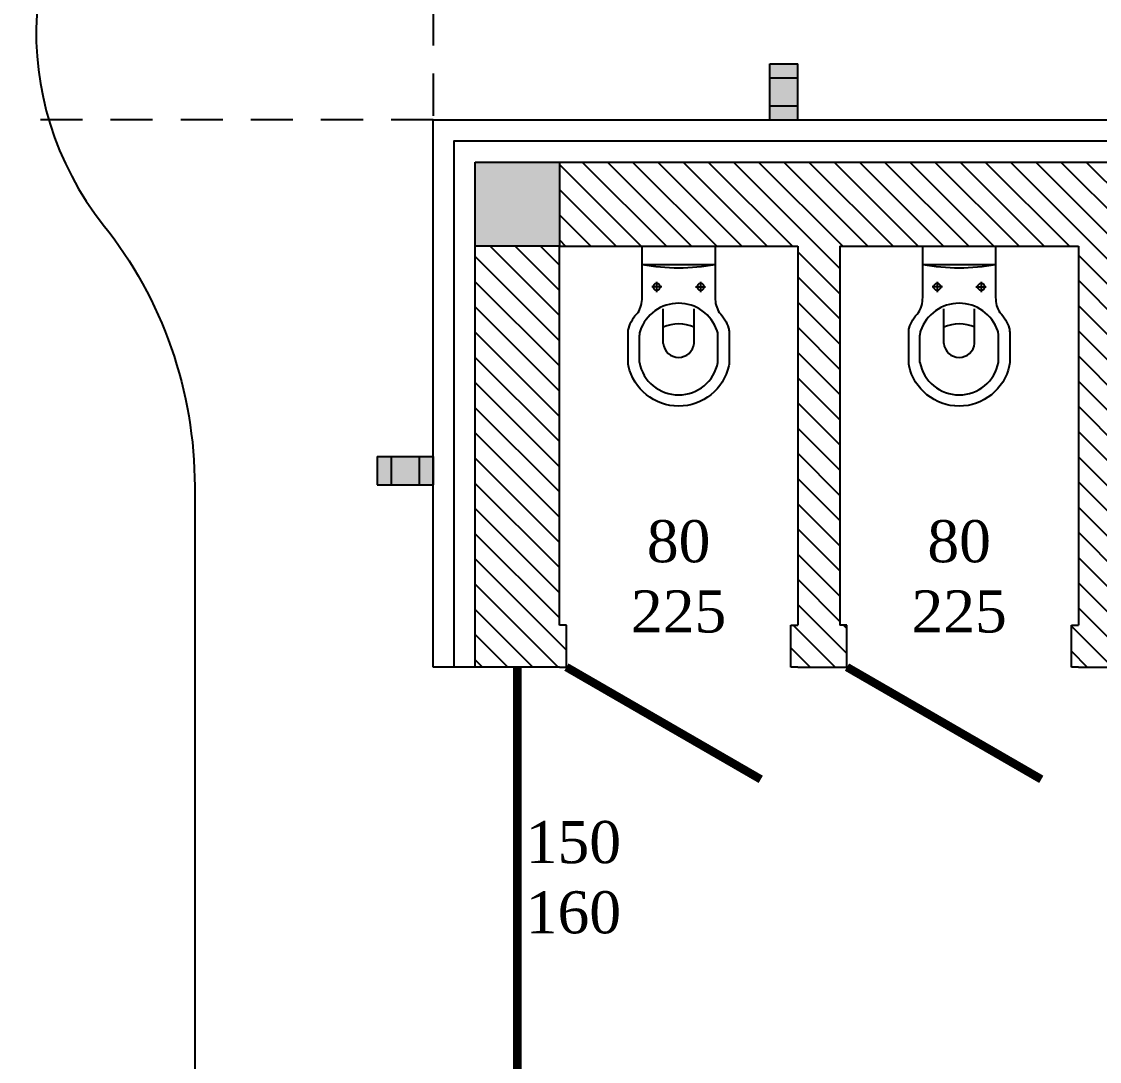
# Model space of a CAD drawing. Header units: millimetres. Extents: x 0 to 2688, y 0 to 2044.
# Drawn here: x 2457.072 to 2460.914, y 2034.547 to 2038.253 of the extents above; entities that cross this region are included whole.
import ezdxf

# ---------------------------------------------------------------- set-up
doc = ezdxf.new("R2010")
doc.units = ezdxf.units.MM
doc.linetypes.add('TRATTEGGIATA', pattern=[0.75, 0.5, -0.25])
doc.styles.get("Standard").update_dxf_attribs({"font": 'arial.ttf'})
doc.linetypes.add('ISOLAMENTO', pattern='A,0.00254,-2.54,[134,ltypeshp.shx,S=2.54,R=0,X=-2.54,Y=0],-5.08,[134,ltypeshp.shx,S=2.54,R=180,X=2.54,Y=0],-2.54', length=10.16254)

# ---------------------------------------------------------------- blocks, each defined once
blk = doc.blocks.new('MIS')
at = {"true_color": 0x9e623d, "transparency": 33554687}
h = blk.add_hatch(color=25, dxfattribs=at)
h.paths.add_polyline_path([(2559.7393, 2038.1026), (2559.7393, 2038.0526), (2559.8393, 2038.0526), (2559.8393, 2038.1026)])
h.paths.add_polyline_path([(2559.7393, 2038.0526), (2559.7393, 2037.9526), (2559.8393, 2037.9526), (2559.8393, 2038.0526)])
h.paths.add_polyline_path([(2559.7393, 2037.9526), (2559.7393, 2037.9026), (2559.8393, 2037.9026), (2559.8393, 2037.9526)])
h = blk.add_hatch()
h.set_pattern_fill('ANSI31', color=6, scale=0.02, angle=450)
h.set_pattern_definition([(135, (100, 0), (-0.0449012806, -0.0449012806), [])])
h.paths.add_polyline_path([(2558.9893, 2023.9526), (2558.9893, 2023.6526), (2563.4893, 2023.6526), (2563.4893, 2023.9526)])
h.paths.add_polyline_path([(2558.6893, 2029.9526), (2558.6893, 2023.9526), (2558.9893, 2023.9526), (2558.9893, 2029.9526)])
h.paths.add_polyline_path([(2558.6893, 2034.4526), (2558.6893, 2033.9526), (2558.9893, 2033.9526), (2558.9893, 2034.4526)])
h.paths.add_polyline_path([(2558.6893, 2033.6526), (2558.6893, 2033.5526), (2558.9893, 2033.5526), (2558.9893, 2033.6526)])
h.paths.add_polyline_path([(2558.6893, 2030.3526), (2558.6893, 2030.2526), (2558.9893, 2030.2526), (2558.9893, 2030.3526)])
h.paths.add_polyline_path([(2558.9893, 2030.2526), (2558.9893, 2029.9526), (2559.0893, 2029.9526), (2559.0893, 2030.2526)])
h.paths.add_polyline_path([(2558.6893, 2037.4526), (2558.6893, 2035.9526), (2558.9893, 2035.9526), (2559.0143, 2035.9526), (2559.0143, 2036.1026), (2558.9893, 2036.1026), (2558.9893, 2037.4526)])
h.paths.add_polyline_path([(2558.9893, 2037.7526), (2558.9893, 2037.4526), (2559.8393, 2037.4526), (2559.8393, 2036.1026), (2559.8143, 2036.1026), (2559.8143, 2035.9526), (2559.8393, 2035.9526), (2559.9893, 2035.9526), (2560.0143, 2035.9526), (2560.0143, 2036.1026), (2559.9893, 2036.1026), (2559.9893, 2037.4526), (2560.8393, 2037.4526), (2560.8393, 2036.1026), (2560.8143, 2036.1026), (2560.8143, 2035.9526), (2560.8393, 2035.9526), (2560.9893, 2035.9526), (2561.0143, 2035.9526), (2561.0143, 2036.1026), (2560.9893, 2036.1026), (2560.9893, 2037.4526), (2561.8393, 2037.4526), (2561.8393, 2036.1026), (2561.8143, 2036.1026), (2561.8143, 2035.9526), (2561.8393, 2035.9526), (2561.9893, 2035.9526), (2562.0143, 2035.9526), (2562.0143, 2036.1026), (2561.9893, 2036.1026), (2561.9893, 2037.4526), (2562.8393, 2037.4526), (2562.8393, 2036.1026), (2562.8143, 2036.1026), (2562.8143, 2035.9526), (2562.8393, 2035.9526), (2562.8393, 2035.3026), (2564.0893, 2035.3026), (2564.0893, 2035.4526), (2562.9893, 2035.4526), (2562.9893, 2037.4526), (2563.4893, 2037.4526), (2563.4893, 2037.7526)])
h.paths.add_polyline_path([(2563.7893, 2037.7526), (2563.7893, 2037.4526), (2564.5893, 2037.4526), (2564.5893, 2037.7526)])
h.paths.add_polyline_path([(2565.1893, 2037.7526), (2565.1893, 2035.4526), (2565.0893, 2035.4526), (2565.0893, 2035.3026), (2565.1893, 2035.3026), (2565.1893, 2032.2026), (2565.4893, 2032.2026), (2565.4893, 2032.3026), (2566.4893, 2032.3026), (2566.4893, 2029.9526), (2566.6393, 2029.9526), (2566.6393, 2032.3026), (2569.7893, 2032.3026), (2569.7893, 2033.6526), (2569.4893, 2033.6526), (2569.4893, 2032.4526), (2566.9893, 2032.4526), (2566.9893, 2032.4776), (2566.8393, 2032.4776), (2566.8393, 2032.4526), (2565.4893, 2032.4526), (2565.4893, 2033.3026), (2566.8393, 2033.3026), (2566.8393, 2033.2776), (2566.9893, 2033.2776), (2566.9893, 2033.4776), (2566.8393, 2033.4776), (2566.8393, 2033.4526), (2565.4893, 2033.4526), (2565.4893, 2034.3026), (2566.8393, 2034.3026), (2566.8393, 2034.2776), (2566.9893, 2034.2776), (2566.9893, 2034.4776), (2566.8393, 2034.4776), (2566.8393, 2034.4526), (2565.4893, 2034.4526), (2565.4893, 2035.3026), (2566.8393, 2035.3026), (2566.8393, 2035.2776), (2566.9893, 2035.2776), (2566.9893, 2035.3026), (2567.6393, 2035.3026), (2567.6393, 2036.3526), (2567.4893, 2036.3526), (2567.4893, 2035.4526), (2565.4893, 2035.4526), (2565.4893, 2037.7526)])
h.paths.add_polyline_path([(2569.4893, 2036.3526), (2569.4893, 2033.9526), (2569.7893, 2033.9526), (2569.7893, 2036.3526)], flags=17)
h.paths.add_polyline_path([(2571.9893, 2037.4526), (2571.9893, 2033.9526), (2572.2893, 2033.9526), (2572.2893, 2037.4526)])
h.paths.add_polyline_path([(2571.9893, 2033.6526), (2571.9893, 2030.2526), (2572.2893, 2030.2526), (2572.2893, 2033.6526)])
h.paths.add_polyline_path([(2570.0893, 2023.9526), (2570.0893, 2023.6526), (2571.9893, 2023.6526), (2571.9893, 2023.9526)])
h.paths.add_polyline_path([(2565.1893, 2031.2026), (2565.1893, 2030.2526), (2564.1893, 2030.2526), (2564.1893, 2033.9526), (2563.7893, 2033.9526), (2563.7893, 2033.6526), (2564.0393, 2033.6526), (2564.0393, 2030.2526), (2563.7893, 2030.2526), (2563.7893, 2029.9526), (2565.4893, 2029.9526), (2565.4893, 2031.2026)])
h.paths.add_polyline_path([(2560.0893, 2030.2526), (2560.0893, 2029.9526), (2563.4893, 2029.9526), (2563.4893, 2030.2526)])
h.paths.add_polyline_path([(2558.9893, 2033.9526), (2558.9893, 2033.6526), (2563.4893, 2033.6526), (2563.4893, 2033.9526)])
h.paths.add_polyline_path([(2558.6893, 2031.3526), (2558.9893, 2031.3526), (2558.9893, 2032.5526), (2558.6893, 2032.5526)])
h = blk.add_hatch(color=6)
h.dxf.hatch_style = 1
h.paths.add_polyline_path([(2565.7893, 2023.9526), (2565.4893, 2023.9526), (2565.4893, 2023.6526), (2565.7893, 2023.6526)])
h.paths.add_polyline_path([(2567.7893, 2023.9526), (2567.7893, 2023.6526), (2568.0893, 2023.6526), (2568.0893, 2023.9526)])
h.paths.add_polyline_path([(2572.2893, 2023.9526), (2571.9893, 2023.9526), (2571.9893, 2023.6526), (2572.2893, 2023.6526)])
h.paths.add_polyline_path([(2570.0893, 2023.6526), (2570.0893, 2023.9526), (2569.7893, 2023.9526), (2569.7893, 2023.6526)])
h.paths.add_polyline_path([(2572.2893, 2028.6526), (2572.2893, 2028.9526), (2571.9893, 2028.9526), (2571.9893, 2028.6526)])
h.paths.add_polyline_path([(2569.7893, 2030.2526), (2569.4893, 2030.2526), (2569.4893, 2029.9526), (2569.7893, 2029.9526)])
h.paths.add_polyline_path([(2572.2893, 2030.2526), (2571.9893, 2030.2526), (2571.9893, 2029.9526), (2572.2893, 2029.9526)])
h.paths.add_polyline_path([(2571.9893, 2033.9526), (2571.9893, 2033.6526), (2572.2893, 2033.6526), (2572.2893, 2033.9526)])
h.paths.add_polyline_path([(2571.9893, 2037.4526), (2572.2893, 2037.4526), (2572.2893, 2037.7526), (2571.9893, 2037.7526)])
h.paths.add_polyline_path([(2569.7893, 2037.7526), (2569.4893, 2037.7526), (2569.4893, 2037.4526), (2569.7893, 2037.4526)])
h.paths.add_polyline_path([(2563.7893, 2037.7526), (2563.4893, 2037.7526), (2563.4893, 2037.4526), (2563.5632, 2037.4526), (2563.7893, 2037.4526)])
h.paths.add_polyline_path([(2563.7893, 2033.9526), (2563.4893, 2033.9526), (2563.4893, 2033.6526), (2563.7893, 2033.6526)])
h.paths.add_polyline_path([(2563.4893, 2029.9526), (2563.7893, 2029.9526), (2563.7893, 2030.2526), (2563.4893, 2030.2526)])
h.paths.add_polyline_path([(2558.9893, 2033.9526), (2558.6893, 2033.9526), (2558.6893, 2033.6526), (2558.9893, 2033.6526)])
h.paths.add_polyline_path([(2558.6893, 2030.2526), (2558.6893, 2029.9526), (2558.9893, 2029.9526), (2558.9893, 2030.2526)])
h.paths.add_polyline_path([(2558.9893, 2037.4526), (2558.9893, 2037.7526), (2558.6893, 2037.7526), (2558.6893, 2037.4526)])
h.paths.add_polyline_path([(2558.6893, 2023.6526), (2558.9893, 2023.6526), (2558.9893, 2023.9526), (2558.6893, 2023.9526)])
h.paths.add_polyline_path([(2563.7893, 2023.6526), (2563.7893, 2023.9526), (2563.4893, 2023.9526), (2563.4893, 2023.6526)])
h = blk.add_hatch(color=25, dxfattribs=at)
h.paths.add_polyline_path([(2558.5393, 2036.7026), (2558.4893, 2036.7026), (2558.4893, 2036.6026), (2558.5393, 2036.6026)])
h.paths.add_polyline_path([(2558.4893, 2036.7026), (2558.3893, 2036.7026), (2558.3893, 2036.6026), (2558.4893, 2036.6026)])
h.paths.add_polyline_path([(2558.3893, 2036.7026), (2558.3393, 2036.7026), (2558.3393, 2036.6026), (2558.3893, 2036.6026)])
for p, q in [((2559.7393, 2037.9026), (2559.7393, 2038.1026)), ((2559.7393, 2038.1026), (2559.8393, 2038.1026)), ((2559.8393, 2037.9026), (2559.8393, 2038.1026)), ((2559.7393, 2038.0526), (2559.8393, 2038.0526)), ((2559.7393, 2037.9526), (2559.8393, 2037.9526)), ((2559.7393, 2037.9026), (2559.8393, 2037.9026)), ((2558.6893, 2035.9526), (2558.6893, 2037.7526)), ((2558.6893, 2037.7526), (2564.5893, 2037.7526)), ((2558.9893, 2037.7526), (2558.9893, 2037.4526)), ((2558.9893, 2037.4526), (2558.6893, 2037.4526)), ((2558.9893, 2036.1026), (2558.9893, 2037.4526)), ((2558.9893, 2037.4526), (2559.8393, 2037.4526)), ((2559.8393, 2037.4526), (2559.8393, 2036.1026)), ((2559.9893, 2037.4526), (2560.8393, 2037.4526)), ((2559.9893, 2037.4526), (2559.9893, 2036.1026)), ((2560.8393, 2037.4526), (2560.8393, 2036.1026)), ((2559.2843, 2037.3877), (2559.5443, 2037.3877)), ((2560.2843, 2037.3877), (2560.5443, 2037.3877)), ((2559.3592, 2037.1063), (2559.3592, 2037.2296)), ((2559.4694, 2037.1063), (2559.4694, 2037.2296)), ((2560.3592, 2037.1063), (2560.3592, 2037.2296)), ((2560.4694, 2037.1063), (2560.4694, 2037.2296)), ((2559.2743, 2037.0382), (2559.2743, 2037.1351)), ((2559.5543, 2037.0382), (2559.5543, 2037.1351)), ((2560.2743, 2037.0382), (2560.2743, 2037.1351)), ((2560.5543, 2037.0382), (2560.5543, 2037.1351)), ((2558.3393, 2036.7026), (2558.5393, 2036.7026)), ((2558.3393, 2036.7026), (2558.3393, 2036.6026)), ((2558.3893, 2036.7026), (2558.3893, 2036.6026)), ((2558.4893, 2036.7026), (2558.4893, 2036.6026)), ((2558.5393, 2036.7026), (2558.5393, 2036.6026)), ((2558.3393, 2036.6026), (2558.5393, 2036.6026)), ((2559.0143, 2036.1026), (2558.9893, 2036.1026)), ((2559.0143, 2035.9526), (2559.0143, 2036.1026)), ((2559.8143, 2035.9526), (2559.8143, 2036.1026)), ((2559.8143, 2036.1026), (2559.8393, 2036.1026)), ((2560.0143, 2036.1026), (2559.9893, 2036.1026)), ((2560.0143, 2035.9526), (2560.0143, 2036.1026)), ((2560.8143, 2035.9526), (2560.8143, 2036.1026)), ((2560.8143, 2036.1026), (2560.8393, 2036.1026)), ((2558.9893, 2035.9526), (2558.5393, 2035.9526)), ((2558.9893, 2035.9526), (2559.0143, 2035.9526)), ((2559.8393, 2035.9526), (2559.8143, 2035.9526)), ((2559.8393, 2035.9526), (2559.9893, 2035.9526)), ((2559.9893, 2035.9526), (2560.0143, 2035.9526)), ((2560.8393, 2035.9526), (2560.8143, 2035.9526)), ((2560.8393, 2035.9526), (2560.9893, 2035.9526))]:
    blk.add_line(p, q)
for points in [[(2557.6893, 2036.596), (2557.6893, 2024.8091, -0.169472), (2557.3636, 2023.8759, 0.892135), (2558.9126, 2022.3269, -0.169472), (2559.8459, 2022.6526), (2562.2893, 2022.6526, -0.414214), (2563.7893, 2021.1526), (2563.7893, 2020.1526, 0.414214), (2565.2893, 2018.6526), (2575.7893, 2018.6526, 0.414214), (2577.2893, 2020.1526), (2577.2893, 2028.4526, 0.414214), (2575.7893, 2029.9526), (2574.7893, 2029.9526, -0.414214), (2573.2893, 2031.4526), (2573.2893, 2036.596, -0.169472), (2573.615, 2037.5292, 0.892135), (2572.066, 2039.0782, -0.169472), (2571.1327, 2038.7526), (2559.8459, 2038.7526, -0.169472), (2558.9126, 2039.0782, 0.892135), (2557.3636, 2037.5292, -0.169472)], [(2559.5393, 2037.4526, -0.414214), (2559.5443, 2037.4476), (2559.5443, 2037.2693, 0.141492), (2559.559, 2037.2165, -0.126616), (2559.5923, 2037.1606, -0.071449), (2559.5943, 2037.1465), (2559.5943, 2037.0372, -0.053979), (2559.5931, 2037.0265, -0.80461), (2559.2355, 2037.0265, -0.053979), (2559.2343, 2037.0372), (2559.2343, 2037.1465, -0.071449), (2559.2363, 2037.1606, -0.126616), (2559.2697, 2037.2165, 0.141492), (2559.2843, 2037.2693), (2559.2843, 2037.4476, -0.414214), (2559.2893, 2037.4526)], [(2560.5393, 2037.4526, -0.414214), (2560.5443, 2037.4476), (2560.5443, 2037.2693, 0.141492), (2560.559, 2037.2165, -0.126616), (2560.5923, 2037.1606, -0.071449), (2560.5943, 2037.1465), (2560.5943, 2037.0372, -0.053979), (2560.5931, 2037.0265, -0.80461), (2560.2355, 2037.0265, -0.053979), (2560.2343, 2037.0372), (2560.2343, 2037.1465, -0.071449), (2560.2363, 2037.1606, -0.126616), (2560.2697, 2037.2165, 0.141492), (2560.2843, 2037.2693), (2560.2843, 2037.4476, -0.414214), (2560.2893, 2037.4526)]]:
    blk.add_lwpolyline(points, format="xyb", close=True)
for points in [[(2558.5393, 2035.9526), (2558.5393, 2037.9026), (2564.5893, 2037.9026)], [(2559.3358, 2037.3262), (2559.3358, 2037.2886)], [(2559.4928, 2037.3262), (2559.4928, 2037.2886)], [(2560.3358, 2037.3262), (2560.3358, 2037.2886)], [(2560.4928, 2037.3262), (2560.4928, 2037.2886)], [(2559.3547, 2037.3078), (2559.3184, 2037.3078)], [(2559.474, 2037.3078), (2559.5102, 2037.3078)], [(2560.3547, 2037.3078), (2560.3184, 2037.3078)], [(2560.474, 2037.3078), (2560.5102, 2037.3078)]]:
    blk.add_lwpolyline(points)
at = {"linetype": 'ISOLAMENTO', "ltscale": 0.007}
blk.add_lwpolyline([(2558.6143, 2035.9526), (2558.6143, 2037.8276), (2564.5893, 2037.8276)], dxfattribs=at)
at = {"color": 152, "true_color": 0x2776bb, "const_width": 0.03}
blk.add_lwpolyline([(2558.8393, 2034.4526), (2558.8393, 2035.9526)], dxfattribs=at)
at = {"color": 116, "true_color": 0x136734, "const_width": 0.03}
for points in [[(2559.0143, 2035.9526), (2559.7071, 2035.5526)], [(2560.0143, 2035.9526), (2560.7071, 2035.5526)]]:
    blk.add_lwpolyline(points, dxfattribs=at)
for centre in [(2559.3358, 2037.3078), (2559.4928, 2037.3078), (2560.3358, 2037.3078), (2560.4928, 2037.3078)]:
    blk.add_circle(centre, 0.0125)
for centre, radius, start, end in [((2559.4143, 2038.0884), 0.7126, 259.4892, 280.5108), ((2560.4143, 2038.0884), 0.7126, 259.4892, 280.5108), ((2559.4143, 2037.1041), 0.1452, 19.0225, 160.9775), ((2560.4143, 2037.1041), 0.1452, 19.0225, 160.9775), ((2559.4146, 2037.0451), 0.1309, 64.9673, 115.0327), ((2560.4146, 2037.0451), 0.1309, 64.9673, 115.0327), ((2559.3243, 2037.1351), 0.05, 160.9775, 180), ((2559.5043, 2037.1351), 0.05, 0, 19.0225), ((2560.3243, 2037.1351), 0.05, 160.9775, 180), ((2560.5043, 2037.1351), 0.05, 0, 19.0225), ((2559.4143, 2037.1116), 0.0553, 185.4945, 354.5055), ((2560.4143, 2037.1116), 0.0553, 185.4945, 354.5055), ((2559.4143, 2037.0651), 0.1426, 190.8823, 349.1177), ((2560.4143, 2037.0651), 0.1426, 190.8823, 349.1177)]:
    blk.add_arc(centre, radius, start, end)
at = {"color": 116, "true_color": 0x136734, "char_height": 0.15, "attachment_point": 9}
for insert in [(2559.5931, 2036.0739), (2560.5931, 2036.0739)]:
    blk.add_mtext_dynamic_manual_height_columns('\\pxqc;{\\fTimes New Roman|b0|i0|c0|p18;80\\P225}', width=0.357638, gutter_width=12.5, heights=[0], dxfattribs=dict(at, insert=insert))
at = {"color": 159, "linetype": 'TRATTEGGIATA', "ltscale": 0.3, "true_color": 0x22346e, "insert": (2559.2181, 2035.4039), "char_height": 0.15, "attachment_point": 3}
blk.add_mtext_dynamic_manual_height_columns('\\pxqc;{\\fTimes New Roman|b0|i0|c0|p18;150\\P160}', width=0.357638, gutter_width=12.5, heights=[0], dxfattribs=at)

msp = doc.modelspace()

# ---------------------------------------------------------------- linework, layer by layer
at = {"color": 1, "linetype": 'TRATTEGGIATA', "ltscale": 0.3}
for p, q in [((2458.5393, 2039.5676), (2458.5393, 2037.9026)), ((2458.5393, 2037.9026), (2456.8743, 2037.9026))]:
    msp.add_line(p, q, dxfattribs=at)

# ---------------------------------------------------------------- block references
msp.add_blockref('MIS', (-100, 0))

doc.saveas('drawing.dxf')
